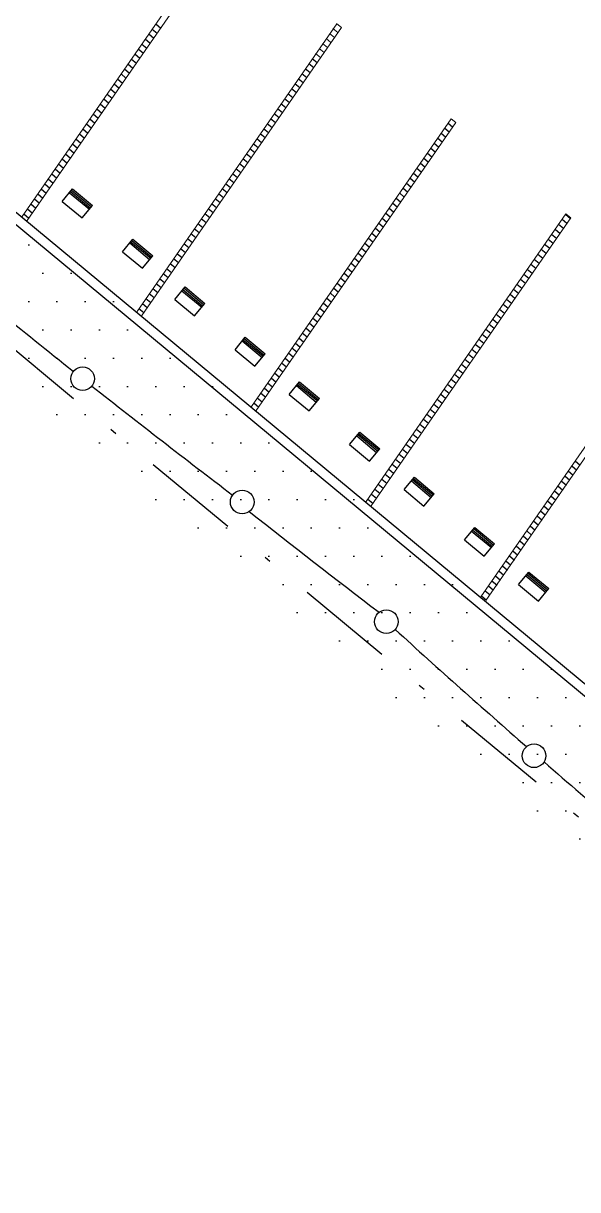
# Model space of a CAD drawing. Extents: x 506 to 706, y 928 to 1038.
# Drawn here: x 555.26 to 563.84, y 941.48 to 959.52 of the extents above; entities that cross this region are included whole.
import ezdxf

# ---------------------------------------------------------------- set-up
doc = ezdxf.new("R2010")
doc.units = 0
doc.header["$LTSCALE"] = 3
doc.header["$MEASUREMENT"] = 0
doc.linetypes.add('DASHDOT', pattern=[1, 0.5, -0.25, 0, -0.25])
for name, color, linetype in [('CAJON', 37, 'CONTINUOUS'), ('HAYCH', 30, 'CONTINUOUS'), ('LIN-ESCALERA', 41, 'CONTINUOUS'), ('PLACA-POLIU', 5, 'DASHDOT'), ('TOPE', 200, 'CONTINUOUS')]:
    doc.layers.add(name, color=color, linetype=linetype)
doc.layers.add('ED_GEN', color=7, linetype='CONTINUOUS', lineweight=13)

msp = doc.modelspace()

# ---------------------------------------------------------------- hatches: boundary and pattern name
at = {"layer": 'HAYCH'}
h = msp.add_hatch(dxfattribs=at)
h.set_pattern_fill('DOTS', color=256, scale=7, style=0)
h.set_pattern_definition([(0, (1271.9695, 616.589), (0.21875, 0.4375), [0, -0.4375])])
h.paths.add_polyline_path([(542.79, 964.41), (543.744, 963.24), (570.309, 941.478), (570.997, 943.43), (544.795, 964.969)])

# ---------------------------------------------------------------- linework, layer by layer
at = {"layer": 'CAJON'}
for p, q in [((557.311, 959.506), (557.388, 959.442)), ((557.15, 959.274), (557.227, 959.21)), ((557.203, 959.351), (557.281, 959.287)), ((557.257, 959.428), (557.334, 959.364)), ((557.042, 959.119), (557.12, 959.055)), ((557.096, 959.196), (557.173, 959.132)), ((556.935, 958.964), (557.012, 958.9)), ((556.989, 959.042), (557.066, 958.978)), ((559.679, 958.895), (559.756, 958.831)), ((559.733, 958.972), (559.81, 958.908)), ((556.774, 958.733), (556.851, 958.669)), ((556.828, 958.81), (556.905, 958.746)), ((556.881, 958.887), (556.959, 958.823)), ((559.572, 958.74), (559.649, 958.676)), ((559.625, 958.818), (559.703, 958.754)), ((556.667, 958.578), (556.744, 958.514)), ((556.72, 958.655), (556.798, 958.591)), ((559.464, 958.586), (559.542, 958.522)), ((559.518, 958.663), (559.595, 958.599)), ((556.56, 958.423), (556.637, 958.359)), ((556.613, 958.501), (556.69, 958.437)), ((559.303, 958.354), (559.381, 958.29)), ((559.357, 958.431), (559.434, 958.367)), ((559.411, 958.508), (559.488, 958.444)), ((556.399, 958.192), (556.476, 958.128)), ((556.452, 958.269), (556.53, 958.205)), ((556.506, 958.346), (556.583, 958.282)), ((559.196, 958.199), (559.273, 958.135)), ((559.25, 958.276), (559.327, 958.212)), ((556.291, 958.037), (556.369, 957.973)), ((556.345, 958.114), (556.422, 958.05)), ((559.089, 958.045), (559.166, 957.981)), ((559.142, 958.122), (559.22, 958.058)), ((556.184, 957.882), (556.261, 957.818)), ((556.238, 957.96), (556.315, 957.896)), ((558.928, 957.813), (559.005, 957.749)), ((558.981, 957.89), (559.059, 957.826)), ((559.035, 957.967), (559.112, 957.903)), ((561.725, 957.82), (561.803, 957.756)), ((561.779, 957.898), (561.856, 957.834)), ((561.833, 957.975), (561.91, 957.911)), ((556.023, 957.65), (556.1, 957.586)), ((556.077, 957.728), (556.154, 957.664)), ((556.13, 957.805), (556.208, 957.741)), ((558.821, 957.658), (558.898, 957.594)), ((558.874, 957.735), (558.951, 957.671)), ((561.618, 957.666), (561.695, 957.602)), ((561.672, 957.743), (561.749, 957.679)), ((555.916, 957.496), (555.993, 957.432)), ((555.969, 957.573), (556.047, 957.509)), ((558.713, 957.504), (558.791, 957.44)), ((558.767, 957.581), (558.844, 957.517)), ((561.511, 957.511), (561.588, 957.447)), ((561.564, 957.588), (561.642, 957.524)), ((555.808, 957.341), (555.886, 957.277)), ((555.862, 957.419), (555.939, 957.355)), ((558.552, 957.272), (558.63, 957.208)), ((558.606, 957.349), (558.683, 957.285)), ((558.66, 957.426), (558.737, 957.362)), ((561.35, 957.279), (561.427, 957.215)), ((561.403, 957.357), (561.481, 957.293)), ((561.457, 957.434), (561.534, 957.37)), ((555.647, 957.109), (555.725, 957.045)), ((555.701, 957.187), (555.778, 957.123)), ((555.755, 957.264), (555.832, 957.2)), ((558.445, 957.117), (558.522, 957.053)), ((558.499, 957.194), (558.576, 957.13)), ((561.242, 957.125), (561.32, 957.061)), ((561.296, 957.202), (561.373, 957.138)), ((555.54, 956.955), (555.617, 956.891)), ((555.594, 957.032), (555.671, 956.968)), ((558.338, 956.962), (558.415, 956.898)), ((558.391, 957.04), (558.469, 956.976)), ((561.135, 956.97), (561.212, 956.906)), ((561.189, 957.047), (561.266, 956.983)), ((555.433, 956.8), (555.51, 956.736)), ((555.487, 956.878), (555.564, 956.814)), ((558.177, 956.731), (558.254, 956.667)), ((558.23, 956.808), (558.308, 956.744)), ((558.284, 956.885), (558.361, 956.821)), ((560.974, 956.738), (561.052, 956.674)), ((561.028, 956.816), (561.105, 956.752)), ((561.082, 956.893), (561.159, 956.829)), ((555.272, 956.568), (555.349, 956.504)), ((555.326, 956.646), (555.403, 956.582)), ((555.379, 956.723), (555.457, 956.659)), ((558.069, 956.576), (558.147, 956.512)), ((558.123, 956.653), (558.2, 956.589)), ((560.867, 956.584), (560.944, 956.52)), ((560.921, 956.661), (560.998, 956.597)), ((563.653, 956.564), (563.731, 956.5)), ((557.962, 956.421), (558.039, 956.357)), ((558.016, 956.499), (558.093, 956.435)), ((560.76, 956.429), (560.837, 956.365)), ((560.813, 956.506), (560.891, 956.442)), ((563.546, 956.41), (563.623, 956.346)), ((563.6, 956.487), (563.677, 956.423)), ((557.801, 956.19), (557.878, 956.126)), ((557.855, 956.267), (557.932, 956.203)), ((557.908, 956.344), (557.986, 956.28)), ((560.599, 956.197), (560.676, 956.133)), ((560.652, 956.274), (560.73, 956.21)), ((560.706, 956.352), (560.783, 956.288)), ((563.439, 956.255), (563.516, 956.191)), ((563.492, 956.333), (563.57, 956.268)), ((557.694, 956.035), (557.771, 955.971)), ((557.748, 956.112), (557.825, 956.048)), ((560.491, 956.043), (560.569, 955.979)), ((560.545, 956.12), (560.622, 956.056)), ((563.278, 956.023), (563.355, 955.959)), ((563.331, 956.101), (563.409, 956.037)), ((563.385, 956.178), (563.462, 956.114)), ((557.587, 955.88), (557.664, 955.816)), ((557.64, 955.958), (557.718, 955.894)), ((560.384, 955.888), (560.461, 955.824)), ((560.438, 955.965), (560.515, 955.901)), ((563.17, 955.869), (563.248, 955.805)), ((563.224, 955.946), (563.301, 955.882)), ((557.426, 955.648), (557.503, 955.584)), ((557.479, 955.726), (557.557, 955.662)), ((557.533, 955.803), (557.61, 955.739)), ((560.223, 955.656), (560.3, 955.592)), ((560.277, 955.733), (560.354, 955.669)), ((560.33, 955.811), (560.408, 955.747)), ((563.063, 955.714), (563.14, 955.65)), ((563.117, 955.791), (563.194, 955.727)), ((557.318, 955.494), (557.396, 955.43)), ((557.372, 955.571), (557.449, 955.507)), ((560.116, 955.502), (560.193, 955.438)), ((560.169, 955.579), (560.247, 955.515)), ((562.902, 955.482), (562.98, 955.418)), ((562.956, 955.56), (563.033, 955.496)), ((563.01, 955.637), (563.087, 955.573)), ((557.211, 955.339), (557.288, 955.275)), ((557.265, 955.417), (557.342, 955.353)), ((560.009, 955.347), (560.086, 955.283)), ((560.062, 955.424), (560.139, 955.36)), ((562.795, 955.328), (562.872, 955.264)), ((562.849, 955.405), (562.926, 955.341)), ((557.05, 955.107), (557.127, 955.043)), ((557.104, 955.185), (557.181, 955.121)), ((557.157, 955.262), (557.235, 955.198)), ((559.848, 955.115), (559.925, 955.051)), ((559.901, 955.192), (559.979, 955.128)), ((559.955, 955.27), (560.032, 955.206)), ((562.688, 955.173), (562.765, 955.109)), ((562.741, 955.25), (562.819, 955.186)), ((559.74, 954.96), (559.818, 954.896)), ((559.794, 955.038), (559.871, 954.974)), ((562.527, 954.941), (562.604, 954.877)), ((562.58, 955.019), (562.658, 954.954)), ((562.634, 955.096), (562.711, 955.032)), ((559.633, 954.806), (559.71, 954.742)), ((559.687, 954.883), (559.764, 954.819)), ((562.419, 954.787), (562.497, 954.723)), ((562.473, 954.864), (562.55, 954.8)), ((559.472, 954.574), (559.549, 954.51)), ((559.526, 954.651), (559.603, 954.587)), ((559.579, 954.729), (559.657, 954.665)), ((562.312, 954.632), (562.389, 954.568)), ((562.366, 954.709), (562.443, 954.645)), ((559.365, 954.419), (559.442, 954.355)), ((559.418, 954.497), (559.496, 954.433)), ((562.151, 954.4), (562.228, 954.336)), ((562.205, 954.477), (562.282, 954.413)), ((562.258, 954.555), (562.336, 954.491)), ((559.257, 954.265), (559.335, 954.201)), ((559.311, 954.342), (559.388, 954.278)), ((562.044, 954.246), (562.121, 954.182)), ((562.097, 954.323), (562.175, 954.259)), ((559.096, 954.033), (559.174, 953.969)), ((559.15, 954.11), (559.227, 954.046)), ((559.204, 954.188), (559.281, 954.124)), ((561.936, 954.091), (562.014, 954.027)), ((561.99, 954.168), (562.067, 954.104)), ((558.989, 953.878), (559.066, 953.814)), ((559.043, 953.956), (559.12, 953.892)), ((561.776, 953.859), (561.853, 953.795)), ((561.829, 953.936), (561.906, 953.872)), ((561.883, 954.014), (561.96, 953.95)), ((558.882, 953.724), (558.959, 953.66)), ((558.935, 953.801), (559.013, 953.737)), ((561.668, 953.705), (561.746, 953.641)), ((561.722, 953.782), (561.799, 953.718)), ((558.828, 953.646), (558.905, 953.582)), ((561.561, 953.55), (561.638, 953.486)), ((561.615, 953.627), (561.692, 953.563)), ((561.4, 953.318), (561.477, 953.254)), ((561.454, 953.395), (561.531, 953.331)), ((561.507, 953.473), (561.585, 953.409)), ((561.293, 953.163), (561.37, 953.099)), ((561.346, 953.241), (561.424, 953.177)), ((561.185, 953.009), (561.263, 952.945)), ((561.239, 953.086), (561.316, 953.022)), ((561.024, 952.777), (561.102, 952.713)), ((561.078, 952.854), (561.155, 952.79)), ((561.132, 952.932), (561.209, 952.868)), ((560.917, 952.622), (560.994, 952.558)), ((560.971, 952.7), (561.048, 952.636)), ((563.697, 952.594), (563.774, 952.53)), ((563.75, 952.671), (563.828, 952.607)), ((563.804, 952.748), (563.881, 952.684)), ((560.81, 952.468), (560.887, 952.404)), ((560.863, 952.545), (560.941, 952.481)), ((563.589, 952.439), (563.667, 952.375)), ((563.643, 952.516), (563.72, 952.452)), ((560.649, 952.236), (560.726, 952.172)), ((560.703, 952.313), (560.78, 952.249)), ((560.756, 952.391), (560.833, 952.327)), ((563.482, 952.284), (563.559, 952.22)), ((563.536, 952.362), (563.613, 952.298)), ((560.595, 952.159), (560.673, 952.095)), ((563.321, 952.053), (563.398, 951.989)), ((563.375, 952.13), (563.452, 952.066)), ((563.428, 952.207), (563.506, 952.143)), ((563.214, 951.898), (563.291, 951.834)), ((563.268, 951.975), (563.345, 951.911)), ((563.107, 951.743), (563.184, 951.679)), ((563.16, 951.821), (563.238, 951.757)), ((562.946, 951.511), (563.023, 951.447)), ((562.999, 951.589), (563.077, 951.525)), ((563.053, 951.666), (563.13, 951.602)), ((562.838, 951.357), (562.916, 951.293)), ((562.892, 951.434), (562.969, 951.37)), ((562.731, 951.202), (562.808, 951.138)), ((562.785, 951.28), (562.862, 951.216)), ((562.57, 950.97), (562.647, 950.906)), ((562.624, 951.048), (562.701, 950.984)), ((562.677, 951.125), (562.755, 951.061)), ((562.463, 950.816), (562.54, 950.752)), ((562.516, 950.893), (562.594, 950.829)), ((562.355, 950.661), (562.433, 950.597)), ((562.409, 950.739), (562.486, 950.675))]:
    msp.add_line(p, q, dxfattribs=at)
at = {"layer": 'ED_GEN'}
for p, q in [((555.245, 956.529), (558.389, 961.058)), ((555.322, 956.465), (558.466, 960.994)), ((557.022, 955.057), (560.113, 959.509)), ((557.095, 954.997), (560.185, 959.449)), ((560.054, 959.436), (560.132, 959.372)), ((560.108, 959.513), (560.185, 959.449)), ((560.185, 959.449), (560.113, 959.509)), ((559.947, 959.281), (560.024, 959.217)), ((560.001, 959.359), (560.078, 959.295)), ((559.84, 959.127), (559.917, 959.063)), ((559.894, 959.204), (559.971, 959.14)), ((559.786, 959.049), (559.864, 958.985)), ((558.795, 953.588), (561.886, 958.041)), ((561.958, 957.981), (561.886, 958.041)), ((558.868, 953.528), (561.958, 957.981)), ((560.568, 952.12), (563.659, 956.572)), ((560.568, 952.12), (563.659, 956.572)), ((563.736, 956.508), (563.659, 956.572)), ((560.646, 952.056), (563.736, 956.508)), ((562.346, 950.648), (565.437, 955.1)), ((562.419, 950.588), (565.509, 955.04))]:
    msp.add_line(p, q, dxfattribs=at)
at = {"layer": 'LIN-ESCALERA'}
for p, q in [((570.792, 943.635), (544.939, 965.045)), ((570.697, 943.519), (544.795, 964.969))]:
    msp.add_line(p, q, dxfattribs=at)
for centre in [(556.18, 954.02), (558.65, 952.113), (560.881, 950.262), (563.167, 948.189)]:
    msp.add_circle(centre, 0.183, dxfattribs=at)
for centre, start, end in [((645.039, 1066.209), 230.33481, 231.54594), ((645.039, 1066.209), 231.69231, 232.79543), ((647.47, 1064.272), 231.6945, 232.71301), ((657.224, 1056.096), 227.76101, 228.85095), ((657.224, 1056.096), 228.9954, 230.18877)]:
    msp.add_arc(centre, 143.116, start, end, dxfattribs=at)
at = {"layer": 'PLACA-POLIU'}
msp.add_line((570.363, 941.847), (543.921, 963.745), dxfattribs=at)
at = {"layer": 'TOPE'}
for p, q in [((555.864, 956.761), (556.024, 956.954)), ((555.992, 956.915), (556.3, 956.659)), ((556.008, 956.934), (556.316, 956.679)), ((556.024, 956.954), (556.332, 956.698)), ((555.864, 956.761), (556.172, 956.506)), ((555.976, 956.896), (556.284, 956.64)), ((556.172, 956.506), (556.332, 956.698)), ((556.798, 955.984), (556.958, 956.176)), ((556.91, 956.119), (557.217, 955.863)), ((556.926, 956.138), (557.233, 955.882)), ((556.942, 956.157), (557.249, 955.901)), ((556.958, 956.176), (557.265, 955.921)), ((556.798, 955.984), (557.106, 955.728)), ((557.106, 955.728), (557.265, 955.921)), ((557.605, 955.246), (557.765, 955.439)), ((557.717, 955.381), (558.024, 955.125)), ((557.733, 955.4), (558.04, 955.144)), ((557.749, 955.419), (558.056, 955.164)), ((557.765, 955.439), (558.072, 955.183)), ((557.605, 955.246), (557.912, 954.991)), ((557.912, 954.991), (558.072, 955.183)), ((558.539, 954.469), (558.698, 954.661)), ((558.65, 954.604), (558.958, 954.348)), ((558.666, 954.623), (558.974, 954.367)), ((558.682, 954.642), (558.99, 954.386)), ((558.698, 954.661), (559.006, 954.406)), ((558.539, 954.469), (558.846, 954.213)), ((558.846, 954.213), (559.006, 954.406)), ((559.378, 953.778), (559.538, 953.97)), ((559.49, 953.913), (559.797, 953.657)), ((559.506, 953.932), (559.813, 953.676)), ((559.522, 953.951), (559.829, 953.695)), ((559.538, 953.97), (559.845, 953.715)), ((559.378, 953.778), (559.685, 953.522)), ((559.685, 953.522), (559.845, 953.715)), ((560.312, 953.001), (560.471, 953.193)), ((560.424, 953.135), (560.731, 952.88)), ((560.44, 953.155), (560.747, 952.899)), ((560.455, 953.174), (560.763, 952.918)), ((560.471, 953.193), (560.779, 952.937)), ((560.312, 953.001), (560.619, 952.745)), ((560.619, 952.745), (560.779, 952.937)), ((561.156, 952.306), (561.315, 952.498)), ((561.268, 952.44), (561.575, 952.185)), ((561.284, 952.46), (561.591, 952.204)), ((561.299, 952.479), (561.607, 952.223)), ((561.315, 952.498), (561.623, 952.242)), ((561.156, 952.306), (561.463, 952.05)), ((561.463, 952.05), (561.623, 952.242)), ((562.089, 951.529), (562.249, 951.721)), ((562.217, 951.682), (562.525, 951.427)), ((562.233, 951.702), (562.541, 951.446)), ((562.249, 951.721), (562.557, 951.465)), ((562.089, 951.529), (562.397, 951.273)), ((562.201, 951.663), (562.509, 951.407)), ((562.397, 951.273), (562.557, 951.465)), ((562.929, 950.838), (563.088, 951.03)), ((563.041, 950.972), (563.348, 950.716)), ((563.057, 950.991), (563.364, 950.735)), ((563.073, 951.01), (563.38, 950.755)), ((563.088, 951.03), (563.396, 950.774)), ((562.929, 950.838), (563.236, 950.582)), ((563.236, 950.582), (563.396, 950.774))]:
    msp.add_line(p, q, dxfattribs=at)

doc.saveas('drawing.dxf')
